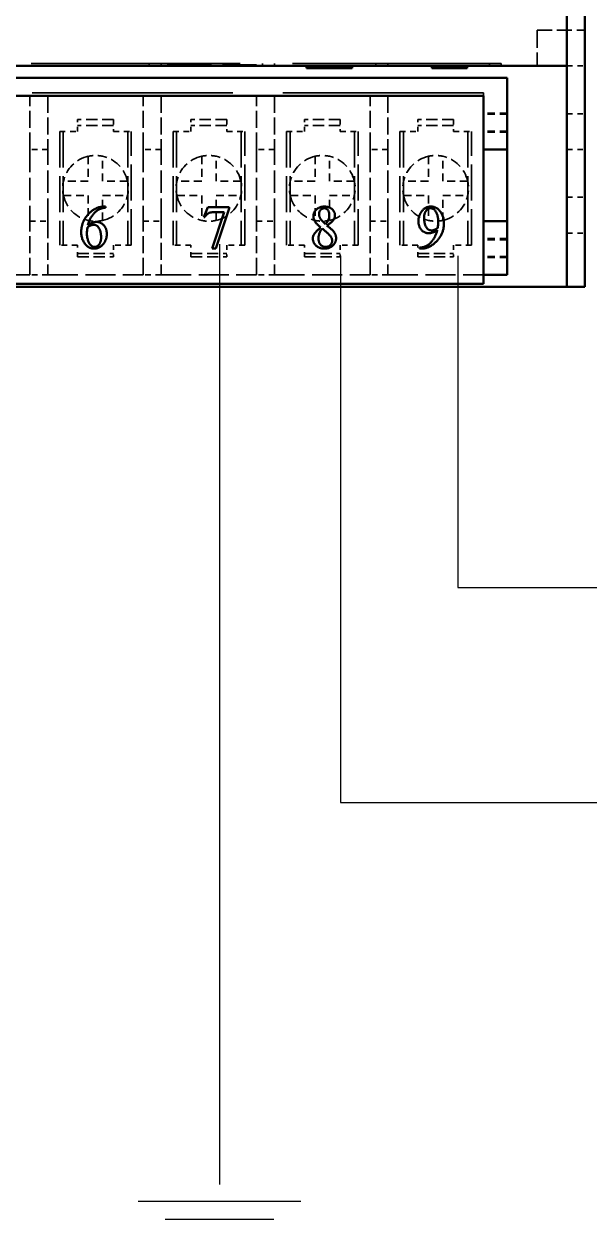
# Model space of a CAD drawing. Header units: millimetres. Extents: x 0 to 420, y 0 to 297.
# Drawn here: x 275.27 to 287.11, y 192.84 to 217.86 of the extents above; entities that cross this region are included whole.
import ezdxf

# ---------------------------------------------------------------- set-up
doc = ezdxf.new("R2010")
doc.units = ezdxf.units.MM
doc.linetypes.add('DASHED', pattern=[0.2068, 0.1655, -0.0413])
for name, color, linetype, lineweight in [('Hidden (ISO)', 7, 'DASHED', 35), ('Sketch Geometry (ISO)', 7, 'Continuous', 25), ('Visible (ISO)', 7, 'Continuous', 50)]:
    doc.layers.add(name, color=color, linetype=linetype, lineweight=lineweight)

msp = doc.modelspace()

# ---------------------------------------------------------------- linework, layer by layer
at = {"layer": 'Hidden (ISO)', "ltscale": 2.242733}
msp.add_line((286.021, 217.733), (286.021, 216.983), dxfattribs=at)
at = {"layer": 'Hidden (ISO)', "ltscale": 1.903676}
msp.add_line((286.021, 217.733), (287.021, 217.733), dxfattribs=at)
at = {"layer": 'Hidden (ISO)', "ltscale": 26.444632}
msp.add_line((285.271, 217.033), (263.396, 217.033), dxfattribs=at)
at = {"layer": 'Hidden (ISO)', "ltscale": 0.095089}
for p, q in [((277.896, 217.033), (277.896, 216.983)), ((278.146, 217.033), (278.146, 216.983)), ((280.271, 217.033), (280.271, 216.983)), ((280.521, 217.033), (280.521, 216.983)), ((281.238, 216.933), (281.238, 216.983)), ((281.245, 216.933), (281.245, 216.983)), ((281.268, 216.933), (281.268, 216.983)), ((281.345, 216.933), (281.345, 216.983)), ((281.359, 216.933), (281.359, 216.983)), ((281.42, 216.933), (281.42, 216.983)), ((281.42, 216.933), (281.42, 216.983)), ((281.437, 216.933), (281.437, 216.983)), ((281.511, 216.933), (281.511, 216.983)), ((281.542, 216.933), (281.542, 216.983)), ((281.875, 216.933), (281.875, 216.983)), ((281.949, 216.933), (281.949, 216.983)), ((281.967, 216.933), (281.967, 216.983)), ((281.967, 216.933), (281.967, 216.983)), ((282.003, 216.933), (282.003, 216.983)), ((282.028, 216.933), (282.028, 216.983)), ((282.042, 216.933), (282.042, 216.983)), ((282.119, 216.933), (282.119, 216.983)), ((282.646, 217.033), (282.646, 216.983)), ((282.896, 217.033), (282.896, 216.983)), ((283.846, 216.933), (283.846, 216.983)), ((283.918, 216.933), (283.918, 216.983)), ((283.923, 216.933), (283.923, 216.983)), ((283.936, 216.933), (283.936, 216.983)), ((283.936, 216.933), (283.936, 216.983)), ((284.057, 216.933), (284.057, 216.983)), ((284.067, 216.933), (284.067, 216.983)), ((284.483, 216.933), (284.483, 216.983)), ((285.021, 217.033), (285.021, 216.983)), ((285.271, 217.033), (285.271, 216.983))]:
    msp.add_line(p, q, dxfattribs=at)
at = {"layer": 'Hidden (ISO)', "ltscale": 5.606982}
msp.add_line((278.271, 217.008), (280.146, 217.008), dxfattribs=at)
at = {"layer": 'Hidden (ISO)', "ltscale": 0.047494}
for p, q in [((278.271, 217.008), (278.271, 216.983)), ((278.396, 217.008), (278.396, 216.983)), ((278.496, 217.008), (278.496, 216.983)), ((278.609, 217.008), (278.609, 216.983)), ((278.784, 217.008), (278.784, 216.983)), ((279.146, 217.008), (279.146, 216.983)), ((279.271, 217.008), (279.271, 216.983)), ((279.634, 217.008), (279.634, 216.983)), ((279.809, 217.008), (279.809, 216.983)), ((279.921, 217.008), (279.921, 216.983)), ((280.021, 217.008), (280.021, 216.983)), ((280.146, 217.008), (280.146, 216.983))]:
    msp.add_line(p, q, dxfattribs=at)
at = {"layer": 'Hidden (ISO)', "ltscale": 0.713816}
for p, q in [((286.646, 216.983), (287.021, 216.983)), ((286.646, 215.983), (287.021, 215.983)), ((276.021, 215.608), (276.396, 215.608)), ((277.146, 215.608), (277.521, 215.608)), ((278.396, 215.608), (278.771, 215.608)), ((279.521, 215.608), (279.896, 215.608)), ((280.771, 215.608), (281.146, 215.608)), ((281.896, 215.608), (282.271, 215.608)), ((283.146, 215.608), (283.521, 215.608)), ((284.271, 215.608), (284.646, 215.608)), ((275.771, 215.233), (275.396, 215.233)), ((278.146, 215.233), (277.771, 215.233)), ((280.521, 215.233), (280.146, 215.233)), ((282.896, 215.233), (282.521, 215.233)), ((286.646, 215.233), (287.021, 215.233)), ((286.646, 214.233), (287.021, 214.233)), ((275.396, 213.733), (275.771, 213.733)), ((277.771, 213.733), (278.146, 213.733)), ((280.146, 213.733), (280.521, 213.733)), ((282.521, 213.733), (282.896, 213.733)), ((286.646, 213.483), (287.021, 213.483)), ((276.396, 213.233), (276.021, 213.233)), ((277.521, 213.233), (277.146, 213.233)), ((278.771, 213.233), (278.396, 213.233)), ((279.896, 213.233), (279.521, 213.233)), ((281.146, 213.233), (280.771, 213.233)), ((282.271, 213.233), (281.896, 213.233)), ((283.521, 213.233), (283.146, 213.233)), ((284.646, 213.233), (284.271, 213.233)), ((275.771, 212.608), (275.396, 212.608)), ((278.146, 212.608), (277.771, 212.608)), ((280.521, 212.608), (280.146, 212.608)), ((282.896, 212.608), (282.521, 212.608))]:
    msp.add_line(p, q, dxfattribs=at)
at = {"layer": 'Hidden (ISO)', "ltscale": 25.386847}
msp.add_line((284.896, 216.42), (263.896, 216.42), dxfattribs=at)
at = {"layer": 'Hidden (ISO)', "ltscale": 2.141648}
for p, q in [((275.396, 215.233), (275.396, 216.358)), ((275.771, 216.358), (275.771, 215.233)), ((277.771, 215.233), (277.771, 216.358)), ((278.146, 216.358), (278.146, 215.233)), ((280.146, 215.233), (280.146, 216.358)), ((280.521, 216.358), (280.521, 215.233)), ((282.521, 215.233), (282.521, 216.358)), ((282.896, 216.358), (282.896, 215.233)), ((275.396, 212.608), (275.396, 213.733)), ((275.771, 213.733), (275.771, 212.608)), ((277.771, 212.608), (277.771, 213.733)), ((278.146, 213.733), (278.146, 212.608)), ((280.146, 212.608), (280.146, 213.733)), ((280.521, 213.733), (280.521, 212.608)), ((282.521, 212.608), (282.521, 213.733)), ((282.896, 213.733), (282.896, 212.608))]:
    msp.add_line(p, q, dxfattribs=at)
at = {"layer": 'Hidden (ISO)', "ltscale": 0.118886}
msp.add_line((284.896, 216.358), (284.896, 216.42), dxfattribs=at)
at = {"layer": 'Hidden (ISO)', "ltscale": 0.951788}
for p, q in [((285.396, 215.995), (284.896, 215.995)), ((285.396, 215.97), (284.896, 215.97)), ((285.396, 215.62), (284.896, 215.62)), ((285.396, 215.595), (284.896, 215.595)), ((285.396, 213.37), (284.896, 213.37)), ((285.396, 213.345), (284.896, 213.345)), ((285.396, 212.995), (284.896, 212.995)), ((285.396, 212.97), (284.896, 212.97))]:
    msp.add_line(p, q, dxfattribs=at)
at = {"layer": 'Hidden (ISO)', "ltscale": 1.427732}
for p, q in [((277.146, 215.858), (276.396, 215.858)), ((277.146, 215.733), (276.396, 215.733)), ((279.521, 215.858), (278.771, 215.858)), ((279.521, 215.733), (278.771, 215.733)), ((281.896, 215.858), (281.146, 215.858)), ((281.896, 215.733), (281.146, 215.733)), ((284.271, 215.858), (283.521, 215.858)), ((284.271, 215.733), (283.521, 215.733)), ((276.396, 213.058), (277.146, 213.058)), ((276.396, 212.983), (277.146, 212.983)), ((278.771, 213.058), (279.521, 213.058)), ((278.771, 212.983), (279.521, 212.983)), ((281.146, 213.058), (281.896, 213.058)), ((281.146, 212.983), (281.896, 212.983)), ((283.521, 213.058), (284.271, 213.058)), ((283.521, 212.983), (284.271, 212.983))]:
    msp.add_line(p, q, dxfattribs=at)
at = {"layer": 'Hidden (ISO)', "ltscale": 0.475844}
for p, q in [((276.396, 215.608), (276.396, 215.858)), ((277.146, 215.858), (277.146, 215.608)), ((278.771, 215.608), (278.771, 215.858)), ((279.521, 215.858), (279.521, 215.608)), ((281.146, 215.608), (281.146, 215.858)), ((281.896, 215.858), (281.896, 215.608)), ((283.521, 215.608), (283.521, 215.858)), ((284.271, 215.858), (284.271, 215.608)), ((276.396, 212.983), (276.396, 213.233)), ((277.146, 213.233), (277.146, 212.983)), ((278.771, 212.983), (278.771, 213.233)), ((279.521, 213.233), (279.521, 212.983)), ((281.146, 212.983), (281.146, 213.233)), ((281.896, 213.233), (281.896, 212.983)), ((283.521, 212.983), (283.521, 213.233)), ((284.271, 213.233), (284.271, 212.983))]:
    msp.add_line(p, q, dxfattribs=at)
at = {"layer": 'Hidden (ISO)', "ltscale": 4.521367}
for p, q in [((276.021, 215.608), (276.021, 213.233)), ((276.096, 215.608), (276.096, 213.233)), ((277.446, 215.608), (277.446, 213.233)), ((277.521, 213.233), (277.521, 215.608)), ((278.396, 215.608), (278.396, 213.233)), ((278.471, 215.608), (278.471, 213.233)), ((279.821, 215.608), (279.821, 213.233)), ((279.896, 213.233), (279.896, 215.608)), ((280.771, 215.608), (280.771, 213.233)), ((280.846, 215.608), (280.846, 213.233)), ((282.196, 215.608), (282.196, 213.233)), ((282.271, 213.233), (282.271, 215.608)), ((283.146, 215.608), (283.146, 213.233)), ((283.221, 215.608), (283.221, 213.233)), ((284.571, 215.608), (284.571, 213.233)), ((284.646, 213.233), (284.646, 215.608))]:
    msp.add_line(p, q, dxfattribs=at)
at = {"layer": 'Hidden (ISO)', "ltscale": 2.855563}
for p, q in [((275.396, 215.233), (275.396, 213.733)), ((275.771, 213.733), (275.771, 215.233)), ((277.771, 215.233), (277.771, 213.733)), ((278.146, 213.733), (278.146, 215.233)), ((280.146, 215.233), (280.146, 213.733)), ((280.521, 213.733), (280.521, 215.233)), ((282.521, 215.233), (282.521, 213.733)), ((282.896, 213.733), (282.896, 215.233))]:
    msp.add_line(p, q, dxfattribs=at)
at = {"layer": 'Hidden (ISO)', "ltscale": 0.991647}
for p, q in [((276.621, 215.091), (276.621, 214.57)), ((276.921, 214.57), (276.921, 215.091)), ((278.996, 215.091), (278.996, 214.57)), ((279.296, 214.57), (279.296, 215.091)), ((281.371, 215.091), (281.371, 214.57)), ((281.671, 214.57), (281.671, 215.091)), ((283.746, 215.091), (283.746, 214.57)), ((284.046, 214.57), (284.046, 215.091)), ((276.621, 214.57), (276.1, 214.57)), ((277.442, 214.57), (276.921, 214.57)), ((278.996, 214.57), (278.475, 214.57)), ((279.817, 214.57), (279.296, 214.57)), ((281.371, 214.57), (280.85, 214.57)), ((282.192, 214.57), (281.671, 214.57)), ((283.746, 214.57), (283.225, 214.57)), ((284.567, 214.57), (284.046, 214.57)), ((276.1, 214.27), (276.621, 214.27)), ((276.621, 214.27), (276.621, 213.749)), ((276.921, 214.27), (277.442, 214.27)), ((276.921, 213.749), (276.921, 214.27)), ((278.475, 214.27), (278.996, 214.27)), ((278.996, 214.27), (278.996, 213.749)), ((279.296, 214.27), (279.817, 214.27)), ((279.296, 213.749), (279.296, 214.27)), ((280.85, 214.27), (281.371, 214.27)), ((281.371, 214.27), (281.371, 213.749)), ((281.671, 214.27), (282.192, 214.27)), ((281.671, 213.749), (281.671, 214.27)), ((283.225, 214.27), (283.746, 214.27)), ((283.746, 214.27), (283.746, 213.749)), ((284.046, 214.27), (284.567, 214.27)), ((284.046, 213.749), (284.046, 214.27))]:
    msp.add_line(p, q, dxfattribs=at)
at = {"layer": 'Hidden (ISO)', "ltscale": 3.807451}
for p, q in [((273.396, 212.608), (275.396, 212.608)), ((275.771, 212.608), (277.771, 212.608)), ((278.146, 212.608), (280.146, 212.608)), ((280.521, 212.608), (282.521, 212.608)), ((282.896, 212.608), (284.896, 212.608))]:
    msp.add_line(p, q, dxfattribs=at)
at = {"layer": 'Hidden (ISO)', "ltscale": 1.480066}
for centre, radius, start, end in [((276.771, 214.42), 0.688, 102.6023, 167.3977), ((276.771, 214.42), 0.688, 12.6023, 77.3977), ((279.146, 214.42), 0.688, 102.6023, 167.3977), ((279.146, 214.42), 0.688, 12.6023, 77.3977), ((281.521, 214.42), 0.687, 102.6023, 167.3977), ((281.521, 214.42), 0.687, 12.6023, 77.3977), ((283.896, 214.42), 0.687, 102.6023, 167.3977), ((283.896, 214.42), 0.687, 12.6023, 77.3977), ((276.771, 214.42), 0.688, 192.6023, 257.3977), ((276.771, 214.42), 0.688, 282.6023, 347.3977), ((279.146, 214.42), 0.688, 192.6023, 257.3977), ((279.146, 214.42), 0.688, 282.6023, 347.3977), ((281.521, 214.42), 0.687, 192.6023, 257.3977), ((281.521, 214.42), 0.687, 282.6023, 347.3977), ((283.896, 214.42), 0.687, 192.6023, 257.3977), ((283.896, 214.42), 0.687, 282.6023, 347.3977)]:
    msp.add_arc(centre, radius, start, end, dxfattribs=at)
at = {"layer": 'Hidden (ISO)', "ltscale": 0.575664}
for centre, radius, start, end in [((276.771, 214.42), 0.688, 77.3977, 102.6023), ((279.146, 214.42), 0.688, 77.3977, 102.6023), ((281.521, 214.42), 0.687, 77.3977, 102.6023), ((283.896, 214.42), 0.687, 77.3977, 102.6023), ((276.771, 214.42), 0.687, 167.3977, 192.6023), ((276.771, 214.42), 0.688, 347.3977, 12.6023), ((279.146, 214.42), 0.687, 167.3977, 192.6023), ((279.146, 214.42), 0.688, 347.3977, 12.6023), ((281.521, 214.42), 0.687, 167.3977, 192.6023), ((281.521, 214.42), 0.688, 347.3977, 12.6023), ((283.896, 214.42), 0.688, 167.3977, 192.6023), ((283.896, 214.42), 0.688, 347.3977, 12.6023), ((276.771, 214.42), 0.688, 257.3977, 282.6023), ((279.146, 214.42), 0.688, 257.3977, 282.6023), ((281.521, 214.42), 0.687, 257.3977, 282.6023), ((283.896, 214.42), 0.687, 257.3977, 282.6023)]:
    msp.add_arc(centre, radius, start, end, dxfattribs=at)
at = {"layer": 'Sketch Geometry (ISO)', "color": 7}
for p, q in [((279.368, 213.251), (279.368, 193.564)), ((281.9, 213.006), (281.9, 201.563)), ((284.361, 213.006), (284.361, 206.065)), ((284.361, 206.065), (298.927, 206.065)), ((281.9, 201.563), (299.441, 201.563)), ((277.663, 193.218), (281.073, 193.218)), ((278.23, 192.842), (280.506, 192.842))]:
    msp.add_line(p, q, dxfattribs=at)
at = {"layer": 'Visible (ISO)'}
for p, q in [((287.021, 212.358), (287.021, 266.108)), ((286.646, 265.733), (286.646, 212.358)), ((286.646, 216.983), (259.146, 216.983)), ((281.188, 216.933), (281.188, 216.983)), ((281.188, 216.933), (281.412, 216.933)), ((281.412, 216.933), (281.412, 216.983)), ((281.412, 216.933), (281.845, 216.933)), ((281.845, 216.933), (281.845, 216.983)), ((281.845, 216.933), (282.149, 216.933)), ((282.149, 216.933), (282.149, 216.983)), ((283.814, 216.933), (283.814, 216.983)), ((283.814, 216.933), (284.203, 216.933)), ((284.203, 216.933), (284.203, 216.983)), ((284.203, 216.933), (284.253, 216.933)), ((284.253, 216.933), (284.531, 216.933)), ((284.531, 216.933), (284.531, 216.983)), ((284.531, 216.933), (284.555, 216.933)), ((284.555, 216.933), (284.555, 216.983)), ((285.396, 216.733), (263.396, 216.733)), ((285.396, 215.233), (285.396, 216.733)), ((284.896, 216.358), (263.896, 216.358)), ((284.896, 216.358), (284.896, 215.233)), ((285.396, 215.233), (284.896, 215.233)), ((284.896, 213.733), (284.896, 215.233)), ((285.396, 213.733), (285.396, 215.233)), ((276.948, 214.038), (276.984, 214.038)), ((276.984, 214.038), (276.984, 214.015)), ((279.041, 213.82), (279.124, 214.027)), ((279.124, 214.027), (279.57, 214.027)), ((279.57, 214), (279.29, 213.159)), ((279.57, 214.027), (279.57, 214)), ((279.058, 213.814), (279.041, 213.82)), ((279.216, 213.159), (279.469, 213.919)), ((279.469, 213.919), (279.24, 213.919)), ((281.506, 213.752), (281.589, 213.667)), ((284.896, 213.733), (285.396, 213.733)), ((284.896, 213.733), (284.896, 212.608)), ((285.396, 212.608), (285.396, 213.733)), ((283.559, 213.159), (283.559, 213.182)), ((279.29, 213.159), (279.216, 213.159)), ((283.594, 213.159), (283.559, 213.159)), ((263.896, 212.42), (284.896, 212.42)), ((284.896, 212.608), (285.396, 212.608)), ((284.896, 212.42), (284.896, 212.608)), ((259.146, 212.358), (286.646, 212.358)), ((286.646, 212.358), (287.021, 212.358))]:
    msp.add_line(p, q, dxfattribs=at)
for points, knots in [([(276.472, 213.506), (276.472, 213.515), (276.473, 213.534), (276.475, 213.562), (276.478, 213.59), (276.483, 213.617), (276.49, 213.644), (276.497, 213.67), (276.506, 213.697), (276.517, 213.722), (276.529, 213.747), (276.542, 213.772), (276.556, 213.796), (276.572, 213.819), (276.588, 213.841), (276.606, 213.863), (276.625, 213.884), (276.645, 213.904), (276.666, 213.923), (276.687, 213.94), (276.707, 213.956), (276.727, 213.97), (276.747, 213.983), (276.767, 213.994), (276.786, 214.003), (276.811, 214.013), (276.842, 214.023), (276.879, 214.032), (276.914, 214.037), (276.937, 214.038), (276.948, 214.038)], [0, 0, 0, 0, 0.035947, 0.071504, 0.107015, 0.142116, 0.177326, 0.212268, 0.247557, 0.283074, 0.318609, 0.353931, 0.389246, 0.424719, 0.460039, 0.495819, 0.531791, 0.568234, 0.604047, 0.638435, 0.671112, 0.702333, 0.732305, 0.760985, 0.78848, 0.814688, 0.864855, 0.912221, 0.957157, 1, 1, 1, 1]), ([(276.984, 214.015), (276.971, 214.013), (276.946, 214.01), (276.911, 214.003), (276.88, 213.994), (276.852, 213.983), (276.826, 213.968), (276.8, 213.951), (276.775, 213.931), (276.75, 213.908), (276.727, 213.882), (276.705, 213.855), (276.685, 213.827), (276.667, 213.796), (276.652, 213.764), (276.637, 213.729), (276.624, 213.691), (276.617, 213.664), (276.613, 213.65)], [0, 0, 0, 0, 0.069506, 0.133369, 0.191412, 0.244585, 0.29643, 0.350914, 0.408946, 0.470432, 0.533103, 0.595398, 0.657646, 0.720009, 0.784042, 0.851993, 0.923805, 1, 1, 1, 1]), ([(281.335, 213.836), (281.336, 213.843), (281.336, 213.856), (281.339, 213.876), (281.344, 213.895), (281.351, 213.913), (281.36, 213.931), (281.37, 213.947), (281.383, 213.964), (281.398, 213.979), (281.414, 213.993), (281.432, 214.005), (281.451, 214.015), (281.471, 214.024), (281.492, 214.03), (281.515, 214.035), (281.539, 214.038), (281.556, 214.038), (281.564, 214.038)], [0, 0, 0, 0, 0.059391, 0.11774, 0.174507, 0.231523, 0.288726, 0.347005, 0.407107, 0.469083, 0.532017, 0.594534, 0.657609, 0.721503, 0.787453, 0.855238, 0.925925, 1, 1, 1, 1]), ([(281.564, 214.003), (281.556, 214.002), (281.541, 214.002), (281.519, 213.994), (281.5, 213.982), (281.484, 213.966), (281.471, 213.947), (281.461, 213.926), (281.455, 213.903), (281.455, 213.887), (281.454, 213.879)], [0, 0, 0, 0, 0.1259579, 0.2464955, 0.3654581, 0.4905732, 0.6184641, 0.7428909, 0.8691812, 1, 1, 1, 1]), ([(281.564, 214.038), (281.572, 214.038), (281.588, 214.038), (281.612, 214.035), (281.634, 214.031), (281.655, 214.025), (281.675, 214.017), (281.693, 214.007), (281.71, 213.996), (281.726, 213.983), (281.74, 213.969), (281.753, 213.954), (281.763, 213.939), (281.772, 213.923), (281.779, 213.907), (281.784, 213.89), (281.787, 213.873), (281.787, 213.861), (281.787, 213.856)], [0, 0, 0, 0, 0.076534, 0.14941, 0.219633, 0.287283, 0.353343, 0.418133, 0.48209, 0.546336, 0.60902, 0.669036, 0.726897, 0.782665, 0.837217, 0.890778, 0.944882, 1, 1, 1, 1]), ([(281.668, 213.862), (281.668, 213.873), (281.668, 213.892), (281.662, 213.92), (281.654, 213.945), (281.641, 213.965), (281.626, 213.982), (281.608, 213.994), (281.586, 214.001), (281.572, 214.002), (281.564, 214.003)], [0, 0, 0, 0, 0.157707, 0.300849, 0.430317, 0.551284, 0.66471, 0.772989, 0.882429, 1, 1, 1, 1]), ([(283.535, 213.733), (283.535, 213.742), (283.536, 213.761), (283.539, 213.787), (283.544, 213.814), (283.551, 213.839), (283.56, 213.864), (283.571, 213.887), (283.584, 213.91), (283.594, 213.925), (283.599, 213.932)], [0, 0, 0, 0, 0.129296, 0.256766, 0.381094, 0.504387, 0.627023, 0.750452, 0.87359, 1, 1, 1, 1]), ([(283.599, 213.932), (283.606, 213.941), (283.618, 213.957), (283.64, 213.979), (283.663, 213.997), (283.687, 214.012), (283.713, 214.024), (283.741, 214.032), (283.77, 214.038), (283.79, 214.038), (283.8, 214.038)], [0, 0, 0, 0, 0.1347122, 0.2635874, 0.3871351, 0.50772, 0.6276095, 0.7481535, 0.8717537, 1, 1, 1, 1]), ([(283.79, 214.003), (283.786, 214.003), (283.777, 214.002), (283.764, 214), (283.751, 213.996), (283.739, 213.99), (283.727, 213.983), (283.716, 213.974), (283.705, 213.964), (283.695, 213.952), (283.685, 213.939), (283.677, 213.924), (283.67, 213.907), (283.664, 213.889), (283.66, 213.869), (283.656, 213.848), (283.654, 213.826), (283.654, 213.81), (283.654, 213.802)], [0, 0, 0, 0, 0.049538, 0.098448, 0.146682, 0.196486, 0.247028, 0.299387, 0.354797, 0.413218, 0.47423, 0.537554, 0.603403, 0.673359, 0.74802, 0.826521, 0.910671, 1, 1, 1, 1]), ([(283.951, 213.723), (283.951, 213.734), (283.951, 213.755), (283.947, 213.788), (283.94, 213.822), (283.932, 213.856), (283.921, 213.888), (283.908, 213.918), (283.893, 213.944), (283.875, 213.965), (283.856, 213.982), (283.835, 213.994), (283.813, 214.001), (283.798, 214.002), (283.79, 214.003)], [0, 0, 0, 0, 0.088516, 0.181239, 0.278188, 0.38033, 0.480212, 0.571398, 0.654999, 0.732375, 0.803637, 0.870631, 0.934889, 1, 1, 1, 1]), ([(283.8, 214.038), (283.809, 214.038), (283.825, 214.038), (283.85, 214.033), (283.874, 214.027), (283.897, 214.017), (283.919, 214.005), (283.94, 213.99), (283.96, 213.973), (283.973, 213.959), (283.979, 213.952)], [0, 0, 0, 0, 0.125158, 0.247263, 0.3677, 0.488308, 0.610332, 0.734477, 0.864164, 1, 1, 1, 1]), ([(283.979, 213.952), (283.986, 213.943), (284.001, 213.926), (284.019, 213.896), (284.035, 213.866), (284.048, 213.833), (284.058, 213.8), (284.065, 213.764), (284.069, 213.727), (284.07, 213.702), (284.07, 213.689)], [0, 0, 0, 0, 0.1219062, 0.2429378, 0.3641702, 0.4852177, 0.6085902, 0.7351496, 0.8653462, 1, 1, 1, 1]), ([(276.613, 213.65), (276.621, 213.656), (276.635, 213.666), (276.658, 213.68), (276.68, 213.691), (276.703, 213.701), (276.726, 213.708), (276.748, 213.713), (276.771, 213.717), (276.786, 213.717), (276.794, 213.717)], [0, 0, 0, 0, 0.140416, 0.274607, 0.403712, 0.528401, 0.649121, 0.767983, 0.884011, 1, 1, 1, 1]), ([(276.794, 213.717), (276.801, 213.717), (276.815, 213.717), (276.835, 213.713), (276.855, 213.708), (276.875, 213.7), (276.893, 213.69), (276.911, 213.678), (276.928, 213.663), (276.944, 213.646), (276.959, 213.628), (276.972, 213.608), (276.983, 213.587), (276.992, 213.565), (276.999, 213.541), (277.004, 213.516), (277.007, 213.49), (277.007, 213.472), (277.007, 213.463)], [0, 0, 0, 0, 0.057896, 0.113935, 0.169805, 0.225729, 0.282425, 0.340297, 0.400937, 0.46387, 0.527863, 0.591727, 0.655817, 0.720329, 0.786976, 0.855207, 0.926052, 1, 1, 1, 1]), ([(279.141, 213.903), (279.133, 213.897), (279.116, 213.887), (279.094, 213.866), (279.074, 213.842), (279.064, 213.823), (279.058, 213.814)], [0, 0, 0, 0, 0.239337, 0.481685, 0.734025, 1, 1, 1, 1]), ([(279.24, 213.919), (279.234, 213.919), (279.224, 213.92), (279.208, 213.918), (279.194, 213.917), (279.181, 213.915), (279.169, 213.913), (279.159, 213.91), (279.149, 213.907), (279.144, 213.904), (279.141, 213.903)], [0, 0, 0, 0, 0.165203, 0.317824, 0.459738, 0.587709, 0.707579, 0.813989, 0.912165, 1, 1, 1, 1]), ([(281.491, 213.599), (281.483, 213.606), (281.468, 213.619), (281.447, 213.638), (281.427, 213.656), (281.411, 213.673), (281.396, 213.689), (281.383, 213.704), (281.372, 213.718), (281.361, 213.736), (281.351, 213.757), (281.342, 213.783), (281.337, 213.809), (281.336, 213.827), (281.335, 213.836)], [0, 0, 0, 0, 0.105861, 0.203513, 0.293467, 0.375318, 0.450077, 0.516973, 0.576558, 0.628856, 0.724752, 0.817768, 0.908696, 1, 1, 1, 1]), ([(281.454, 213.879), (281.455, 213.874), (281.455, 213.863), (281.457, 213.846), (281.462, 213.83), (281.467, 213.814), (281.475, 213.798), (281.484, 213.782), (281.494, 213.767), (281.502, 213.757), (281.506, 213.752)], [0, 0, 0, 0, 0.116871, 0.2335087, 0.3541111, 0.4778222, 0.6035841, 0.733018, 0.8639375, 1, 1, 1, 1]), ([(281.589, 213.667), (281.593, 213.672), (281.601, 213.683), (281.612, 213.698), (281.622, 213.713), (281.631, 213.727), (281.639, 213.74), (281.645, 213.752), (281.65, 213.763), (281.656, 213.777), (281.661, 213.794), (281.665, 213.816), (281.668, 213.838), (281.668, 213.854), (281.668, 213.862)], [0, 0, 0, 0, 0.095316, 0.184117, 0.266436, 0.341848, 0.411634, 0.473976, 0.530935, 0.581893, 0.679862, 0.781593, 0.888086, 1, 1, 1, 1]), ([(281.787, 213.856), (281.787, 213.848), (281.786, 213.831), (281.779, 213.807), (281.769, 213.782), (281.757, 213.762), (281.745, 213.745), (281.734, 213.732), (281.72, 213.718), (281.704, 213.704), (281.686, 213.689), (281.665, 213.674), (281.643, 213.658), (281.627, 213.648), (281.618, 213.642)], [0, 0, 0, 0, 0.084694, 0.1718, 0.265347, 0.365315, 0.42053, 0.482193, 0.550653, 0.62568, 0.708438, 0.797667, 0.895312, 1, 1, 1, 1]), ([(283.752, 213.48), (283.745, 213.48), (283.73, 213.48), (283.709, 213.483), (283.689, 213.489), (283.669, 213.496), (283.65, 213.506), (283.632, 213.518), (283.615, 213.533), (283.599, 213.549), (283.584, 213.567), (283.571, 213.586), (283.56, 213.607), (283.551, 213.63), (283.544, 213.654), (283.539, 213.679), (283.536, 213.706), (283.535, 213.724), (283.535, 213.733)], [0, 0, 0, 0, 0.058842, 0.116244, 0.172416, 0.229017, 0.285821, 0.343281, 0.403095, 0.464723, 0.52734, 0.590187, 0.653672, 0.718038, 0.784534, 0.853097, 0.924758, 1, 1, 1, 1]), ([(283.654, 213.802), (283.654, 213.791), (283.655, 213.77), (283.657, 213.739), (283.661, 213.71), (283.667, 213.683), (283.675, 213.658), (283.684, 213.635), (283.695, 213.613), (283.704, 213.6), (283.708, 213.593)], [0, 0, 0, 0, 0.1485, 0.288046, 0.42096, 0.547741, 0.667416, 0.7824, 0.893177, 1, 1, 1, 1]), ([(284.07, 213.689), (284.07, 213.678), (284.07, 213.655), (284.066, 213.62), (284.061, 213.587), (284.054, 213.553), (284.044, 213.521), (284.032, 213.489), (284.018, 213.457), (284.002, 213.427), (283.984, 213.397), (283.964, 213.368), (283.943, 213.341), (283.92, 213.315), (283.895, 213.29), (283.869, 213.267), (283.841, 213.245), (283.821, 213.231), (283.811, 213.225)], [0, 0, 0, 0, 0.062949, 0.125122, 0.186468, 0.247524, 0.308942, 0.370359, 0.431931, 0.494497, 0.557115, 0.619682, 0.681673, 0.744261, 0.806972, 0.870505, 0.934639, 1, 1, 1, 1]), ([(283.939, 213.592), (283.941, 213.605), (283.945, 213.63), (283.948, 213.665), (283.951, 213.695), (283.951, 213.715), (283.951, 213.723)], [0, 0, 0, 0, 0.29822, 0.564349, 0.797222, 1, 1, 1, 1]), ([(276.591, 213.216), (276.582, 213.225), (276.563, 213.244), (276.539, 213.276), (276.518, 213.309), (276.501, 213.344), (276.488, 213.382), (276.479, 213.421), (276.473, 213.463), (276.473, 213.491), (276.472, 213.506)], [0, 0, 0, 0, 0.124611, 0.246923, 0.367104, 0.488158, 0.610166, 0.735583, 0.865141, 1, 1, 1, 1]), ([(276.603, 213.604), (276.601, 213.591), (276.598, 213.565), (276.594, 213.529), (276.592, 213.497), (276.591, 213.477), (276.591, 213.467)], [0, 0, 0, 0, 0.295162, 0.56094, 0.79488, 1, 1, 1, 1]), ([(276.591, 213.467), (276.591, 213.457), (276.592, 213.436), (276.596, 213.404), (276.603, 213.37), (276.612, 213.336), (276.624, 213.303), (276.639, 213.273), (276.656, 213.246), (276.67, 213.231), (276.677, 213.224)], [0, 0, 0, 0, 0.116896, 0.239594, 0.368744, 0.505117, 0.640425, 0.766601, 0.885829, 1, 1, 1, 1]), ([(276.73, 213.658), (276.722, 213.657), (276.705, 213.656), (276.684, 213.65), (276.665, 213.641), (276.647, 213.632), (276.626, 213.619), (276.611, 213.61), (276.603, 213.604)], [0, 0, 0, 0, 0.17081, 0.361937, 0.476652, 0.621533, 0.795943, 1, 1, 1, 1]), ([(276.888, 213.393), (276.888, 213.402), (276.888, 213.419), (276.886, 213.445), (276.883, 213.469), (276.879, 213.493), (276.873, 213.516), (276.866, 213.538), (276.857, 213.559), (276.848, 213.579), (276.837, 213.597), (276.825, 213.614), (276.812, 213.627), (276.798, 213.639), (276.782, 213.647), (276.766, 213.654), (276.749, 213.657), (276.737, 213.658), (276.73, 213.658)], [0, 0, 0, 0, 0.077286, 0.152616, 0.225036, 0.2959, 0.365057, 0.432513, 0.498698, 0.563922, 0.626357, 0.685451, 0.740093, 0.792357, 0.843518, 0.894345, 0.945995, 1, 1, 1, 1]), ([(277.007, 213.463), (277.007, 213.454), (277.007, 213.437), (277.004, 213.411), (276.999, 213.385), (276.992, 213.36), (276.983, 213.336), (276.971, 213.312), (276.958, 213.289), (276.948, 213.274), (276.943, 213.266)], [0, 0, 0, 0, 0.127075, 0.251453, 0.374603, 0.497205, 0.620556, 0.745231, 0.871582, 1, 1, 1, 1]), ([(281.324, 213.366), (281.324, 213.376), (281.325, 213.395), (281.333, 213.423), (281.344, 213.451), (281.358, 213.474), (281.372, 213.492), (281.384, 213.506), (281.398, 213.521), (281.413, 213.536), (281.43, 213.551), (281.449, 213.567), (281.469, 213.583), (281.484, 213.594), (281.491, 213.599)], [0, 0, 0, 0, 0.094416, 0.190814, 0.291593, 0.399714, 0.457653, 0.520428, 0.587861, 0.660546, 0.737321, 0.819558, 0.906927, 1, 1, 1, 1]), ([(281.521, 213.575), (281.514, 213.568), (281.502, 213.554), (281.486, 213.53), (281.472, 213.506), (281.461, 213.481), (281.453, 213.455), (281.447, 213.428), (281.443, 213.399), (281.443, 213.38), (281.442, 213.37)], [0, 0, 0, 0, 0.129087, 0.253792, 0.377002, 0.498426, 0.61995, 0.743468, 0.870162, 1, 1, 1, 1]), ([(281.704, 213.404), (281.7, 213.41), (281.691, 213.422), (281.675, 213.44), (281.656, 213.459), (281.635, 213.48), (281.61, 213.502), (281.583, 213.526), (281.553, 213.55), (281.532, 213.567), (281.521, 213.575)], [0, 0, 0, 0, 0.08483, 0.180042, 0.287001, 0.405931, 0.536535, 0.678793, 0.833406, 1, 1, 1, 1]), ([(281.618, 213.642), (281.627, 213.635), (281.644, 213.622), (281.668, 213.603), (281.69, 213.584), (281.709, 213.567), (281.726, 213.551), (281.741, 213.536), (281.753, 213.522), (281.76, 213.513), (281.764, 213.509)], [0, 0, 0, 0, 0.1692152, 0.3253756, 0.4685531, 0.5995392, 0.7184182, 0.8246457, 0.9177391, 1, 1, 1, 1]), ([(281.764, 213.509), (281.767, 213.503), (281.775, 213.493), (281.785, 213.477), (281.793, 213.46), (281.799, 213.443), (281.805, 213.427), (281.808, 213.409), (281.811, 213.392), (281.811, 213.38), (281.811, 213.374)], [0, 0, 0, 0, 0.134564, 0.264628, 0.391469, 0.514667, 0.636845, 0.757661, 0.879266, 1, 1, 1, 1]), ([(283.559, 213.182), (283.572, 213.183), (283.598, 213.184), (283.636, 213.191), (283.673, 213.203), (283.702, 213.216), (283.725, 213.229), (283.742, 213.241), (283.759, 213.254), (283.776, 213.269), (283.792, 213.285), (283.808, 213.303), (283.825, 213.323), (283.841, 213.344), (283.856, 213.367), (283.87, 213.39), (283.883, 213.415), (283.895, 213.439), (283.906, 213.465), (283.915, 213.491), (283.923, 213.518), (283.928, 213.536), (283.93, 213.545)], [0, 0, 0, 0, 0.070188, 0.13904, 0.20725, 0.275877, 0.311106, 0.347642, 0.385736, 0.425691, 0.467454, 0.511156, 0.556657, 0.604769, 0.653729, 0.702726, 0.751716, 0.800547, 0.849782, 0.899421, 0.949381, 1, 1, 1, 1]), ([(283.708, 213.593), (283.712, 213.589), (283.718, 213.581), (283.729, 213.569), (283.74, 213.56), (283.752, 213.552), (283.765, 213.546), (283.778, 213.542), (283.792, 213.54), (283.801, 213.539), (283.806, 213.539)], [0, 0, 0, 0, 0.140085, 0.272642, 0.398975, 0.520717, 0.639645, 0.757663, 0.878006, 1, 1, 1, 1]), ([(283.93, 213.545), (283.922, 213.54), (283.906, 213.53), (283.882, 213.517), (283.859, 213.505), (283.837, 213.496), (283.815, 213.489), (283.794, 213.483), (283.773, 213.48), (283.759, 213.48), (283.752, 213.48)], [0, 0, 0, 0, 0.149196, 0.291257, 0.424933, 0.551212, 0.671429, 0.78592, 0.894402, 1, 1, 1, 1]), ([(283.806, 213.539), (283.811, 213.539), (283.821, 213.54), (283.837, 213.542), (283.854, 213.547), (283.872, 213.553), (283.89, 213.56), (283.908, 213.569), (283.924, 213.58), (283.934, 213.588), (283.939, 213.592)], [0, 0, 0, 0, 0.100396, 0.209653, 0.331158, 0.463511, 0.600587, 0.736158, 0.868073, 1, 1, 1, 1]), ([(276.738, 213.159), (276.731, 213.159), (276.717, 213.159), (276.697, 213.162), (276.677, 213.166), (276.658, 213.172), (276.64, 213.181), (276.623, 213.191), (276.606, 213.202), (276.596, 213.211), (276.591, 213.216)], [0, 0, 0, 0, 0.131868, 0.2589, 0.383407, 0.505493, 0.627514, 0.750141, 0.874125, 1, 1, 1, 1]), ([(276.677, 213.224), (276.682, 213.219), (276.693, 213.21), (276.711, 213.201), (276.731, 213.195), (276.745, 213.195), (276.752, 213.194)], [0, 0, 0, 0, 0.251715, 0.494988, 0.741595, 1, 1, 1, 1]), ([(276.943, 213.266), (276.937, 213.258), (276.924, 213.241), (276.902, 213.219), (276.879, 213.2), (276.854, 213.185), (276.827, 213.173), (276.799, 213.165), (276.769, 213.159), (276.749, 213.159), (276.738, 213.159)], [0, 0, 0, 0, 0.133818, 0.261862, 0.38521, 0.506262, 0.625965, 0.74686, 0.871132, 1, 1, 1, 1]), ([(276.752, 213.194), (276.757, 213.194), (276.765, 213.195), (276.778, 213.197), (276.791, 213.201), (276.803, 213.207), (276.814, 213.214), (276.826, 213.223), (276.837, 213.234), (276.847, 213.246), (276.857, 213.259), (276.865, 213.274), (276.873, 213.291), (276.878, 213.309), (276.883, 213.328), (276.886, 213.348), (276.888, 213.37), (276.888, 213.385), (276.888, 213.393)], [0, 0, 0, 0, 0.048689, 0.097447, 0.145757, 0.19547, 0.246334, 0.300235, 0.356723, 0.416757, 0.479401, 0.543746, 0.610588, 0.679981, 0.753583, 0.830876, 0.913173, 1, 1, 1, 1]), ([(281.377, 213.234), (281.373, 213.239), (281.364, 213.249), (281.354, 213.265), (281.344, 213.281), (281.337, 213.297), (281.331, 213.314), (281.327, 213.331), (281.324, 213.349), (281.324, 213.36), (281.324, 213.366)], [0, 0, 0, 0, 0.135523, 0.266435, 0.39299, 0.516498, 0.637597, 0.75824, 0.877704, 1, 1, 1, 1]), ([(281.565, 213.159), (281.555, 213.159), (281.536, 213.159), (281.508, 213.163), (281.482, 213.169), (281.458, 213.177), (281.435, 213.188), (281.414, 213.2), (281.394, 213.216), (281.383, 213.228), (281.377, 213.234)], [0, 0, 0, 0, 0.140799, 0.273673, 0.401557, 0.52406, 0.643972, 0.761874, 0.880362, 1, 1, 1, 1]), ([(281.442, 213.37), (281.443, 213.364), (281.443, 213.351), (281.445, 213.333), (281.448, 213.315), (281.453, 213.298), (281.458, 213.283), (281.465, 213.268), (281.474, 213.254), (281.483, 213.242), (281.494, 213.231), (281.506, 213.221), (281.518, 213.213), (281.531, 213.206), (281.544, 213.201), (281.558, 213.197), (281.573, 213.195), (281.583, 213.194), (281.589, 213.194)], [0, 0, 0, 0, 0.075988, 0.148763, 0.217866, 0.28474, 0.349511, 0.412276, 0.474311, 0.535663, 0.59553, 0.654535, 0.711316, 0.766975, 0.823797, 0.880647, 0.939166, 1, 1, 1, 1]), ([(281.811, 213.374), (281.811, 213.367), (281.81, 213.353), (281.807, 213.332), (281.802, 213.311), (281.795, 213.291), (281.785, 213.273), (281.773, 213.255), (281.759, 213.238), (281.743, 213.222), (281.726, 213.207), (281.707, 213.194), (281.686, 213.183), (281.665, 213.174), (281.642, 213.167), (281.617, 213.162), (281.592, 213.159), (281.574, 213.159), (281.565, 213.159)], [0, 0, 0, 0, 0.060001, 0.118032, 0.175183, 0.232243, 0.289932, 0.348244, 0.408203, 0.470326, 0.533398, 0.595935, 0.658877, 0.72263, 0.788344, 0.855771, 0.926321, 1, 1, 1, 1]), ([(281.589, 213.194), (281.594, 213.194), (281.604, 213.194), (281.619, 213.196), (281.632, 213.199), (281.646, 213.203), (281.658, 213.209), (281.669, 213.215), (281.68, 213.223), (281.693, 213.235), (281.707, 213.251), (281.719, 213.273), (281.727, 213.298), (281.727, 213.315), (281.728, 213.324)], [0, 0, 0, 0, 0.072509, 0.142028, 0.208125, 0.272184, 0.334774, 0.396931, 0.45823, 0.520656, 0.642721, 0.760683, 0.87725, 1, 1, 1, 1]), ([(281.728, 213.324), (281.728, 213.331), (281.727, 213.345), (281.722, 213.366), (281.715, 213.386), (281.707, 213.398), (281.704, 213.404)], [0, 0, 0, 0, 0.256655, 0.505194, 0.751885, 1, 1, 1, 1]), ([(283.811, 213.225), (283.803, 213.219), (283.786, 213.209), (283.76, 213.195), (283.734, 213.184), (283.707, 213.175), (283.68, 213.167), (283.652, 213.162), (283.623, 213.159), (283.604, 213.159), (283.594, 213.159)], [0, 0, 0, 0, 0.127995, 0.254802, 0.378884, 0.502, 0.625616, 0.748859, 0.87391, 1, 1, 1, 1])]:
    msp.add_open_spline(points, degree=3, knots=knots, dxfattribs=at)

doc.saveas('drawing.dxf')
